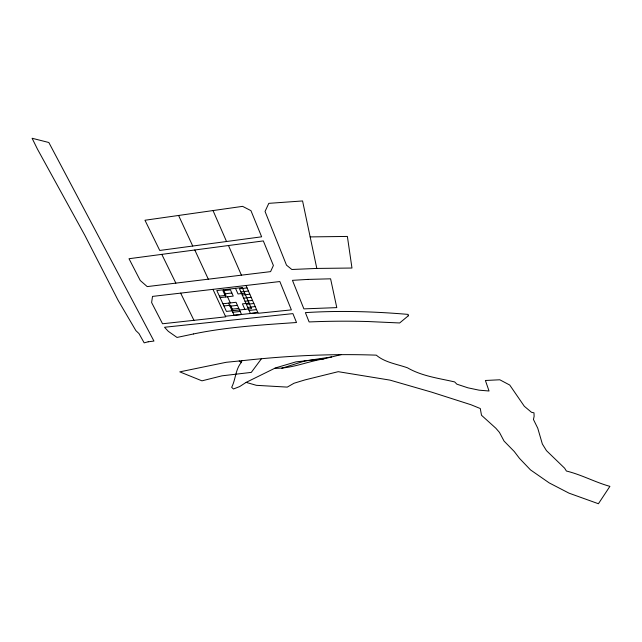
<?xml version="1.0" encoding="UTF-8"?>
<svg xmlns="http://www.w3.org/2000/svg" width="642" height="642" viewBox="0 0 642 642"><rect width="100%" height="100%" fill="white"/><g stroke="black" fill="none" stroke-linecap="round" stroke-linejoin="round"><path stroke-width="0.96" d="M241.232 362.529L241.857 360.724C286.468 355.764 331.416 353.549 376.292 355.154C384.887 362.481 397.037 364.11 407.493 367.81C422.027 376.22 438.59 378.21 454.672 381.926L456.855 384.165L467.946 387.824L479.068 390.167L489.043 391.002L485.4 380.481L499.789 379.775L509.732 385.04L524.321 406.274L531.48 412.284L533.983 412.822L534.12 416.337L533.446 419.483L537.755 428.214L542.354 444.007L546.47 450.652L564.615 468.187L566.404 471.027C581.491 474.695 595.038 482.214 609.9 486.363L598.416 503.737L569.029 493.168L549.231 482.912L530.501 469.896L519.466 458.348L514.242 451.487L504.058 441.078L499.452 432.403L495.873 428.262L481.508 415.278L480.28 408.521L470.979 404.741L431.593 392.134L390.015 380.128L338.222 371.678L304.798 379.952L294.004 383.25L287.263 387.11L256.407 385.328L246.143 382.375L239.691 386.556L233.463 388.988L231.666 387.343C235.718 379.374 235.349 369.615 241.232 362.529L239.225 360.981L226.185 362.297L179.768 371.862L201.957 380.834L221.963 375.827L251.295 372.392L261.374 358.838M246.143 382.375L275.466 367.922L295.97 361.863L323.793 358.878L341.576 354.504M281.806 368.259L305.022 360.892L331.609 356.952M323.793 358.878C307.382 361.486 291.596 368.749 274.864 368.267M213.024 210.56L144.972 220.246L159.746 250.452L261.639 236.81L250.942 210.648L242.612 206.363L213.024 210.56L226.53 241.504M228.48 245.525L129.01 258.718L140.245 280.498L147.211 286.597L270.579 271.63L273.396 265.499L263.324 240.919L228.48 245.525L241.416 275.161M212.967 289.357L225.695 316.843L162.546 323.769L151.616 302.543L152.507 296.411L279.848 281.541L291.38 309.885L258.156 313.288L246.022 285.505M247.074 287.905L239.49 288.796L250.428 313.497L257.891 312.678L225.414 316.249M224.363 293.867L231.85 292.993M240.878 291.933L248.446 291.051M219.387 296.131L226.024 295.36L223.472 289.751M244.73 293.185L238.013 293.964L235.502 288.33M220.078 297.631L233.247 296.106L230.446 289.863L222.943 290.746L225.783 296.965M242.267 295.063L249.81 294.188M243.639 298.169L251.174 297.302M222.91 303.778L236.031 302.286L241.52 314.476L234.129 315.286L228.592 303.136M245.011 301.267L252.531 300.408M223.922 305.961L230.51 305.223L233.006 310.696M249.104 303.12L242.427 303.875L244.883 309.372M229.988 306.194L237.412 305.351M246.376 304.34L253.879 303.497M231.377 309.235L238.784 308.409M247.732 307.406L255.219 306.571M232.757 312.269L240.156 311.45M249.08 310.455L256.559 309.629M239.225 360.981L241.857 360.724M316.811 268.428L291.837 269.488L286.493 265.146L265.042 211.459L268.805 203.345L302.567 200.954L316.811 268.428L351.968 268.035L347.378 236.433L310.158 236.906M161.808 254.368L175.86 283.13M180.667 293.137L193.948 320.318M194.807 249.995L208.313 279.182M178.588 215.471L192.736 246.03M227.525 296.764L230.326 302.936M408.208 315.872L399.661 322.966L367.962 321.53A489.766 264.456 9.7 0 0 319.21 321.578L309.115 321.931L305.391 312.63C339.642 310.439 374.013 311.49 408.192 314.403L408.208 315.872M148.182 341.801L144.161 342.844L138.993 333.591L135.887 330.63L118.144 300.384L84.848 235.325L37.493 149.201L32.1 138.263L48.832 142.5L153.952 341.062L148.182 341.801M193.443 333.968L177.023 337.443L168.308 331.336L164.521 327.268L292.904 313.617L296.524 322.509C262.048 324.932 227.348 326.914 193.443 333.968M242.243 287.536L216.811 290.545L226.433 311.426L251.528 308.633L242.243 287.536M307.943 279.406L292.455 280.337L303.883 308.874L336.785 307.614L330.598 278.813L307.943 279.406"/></g></svg>
